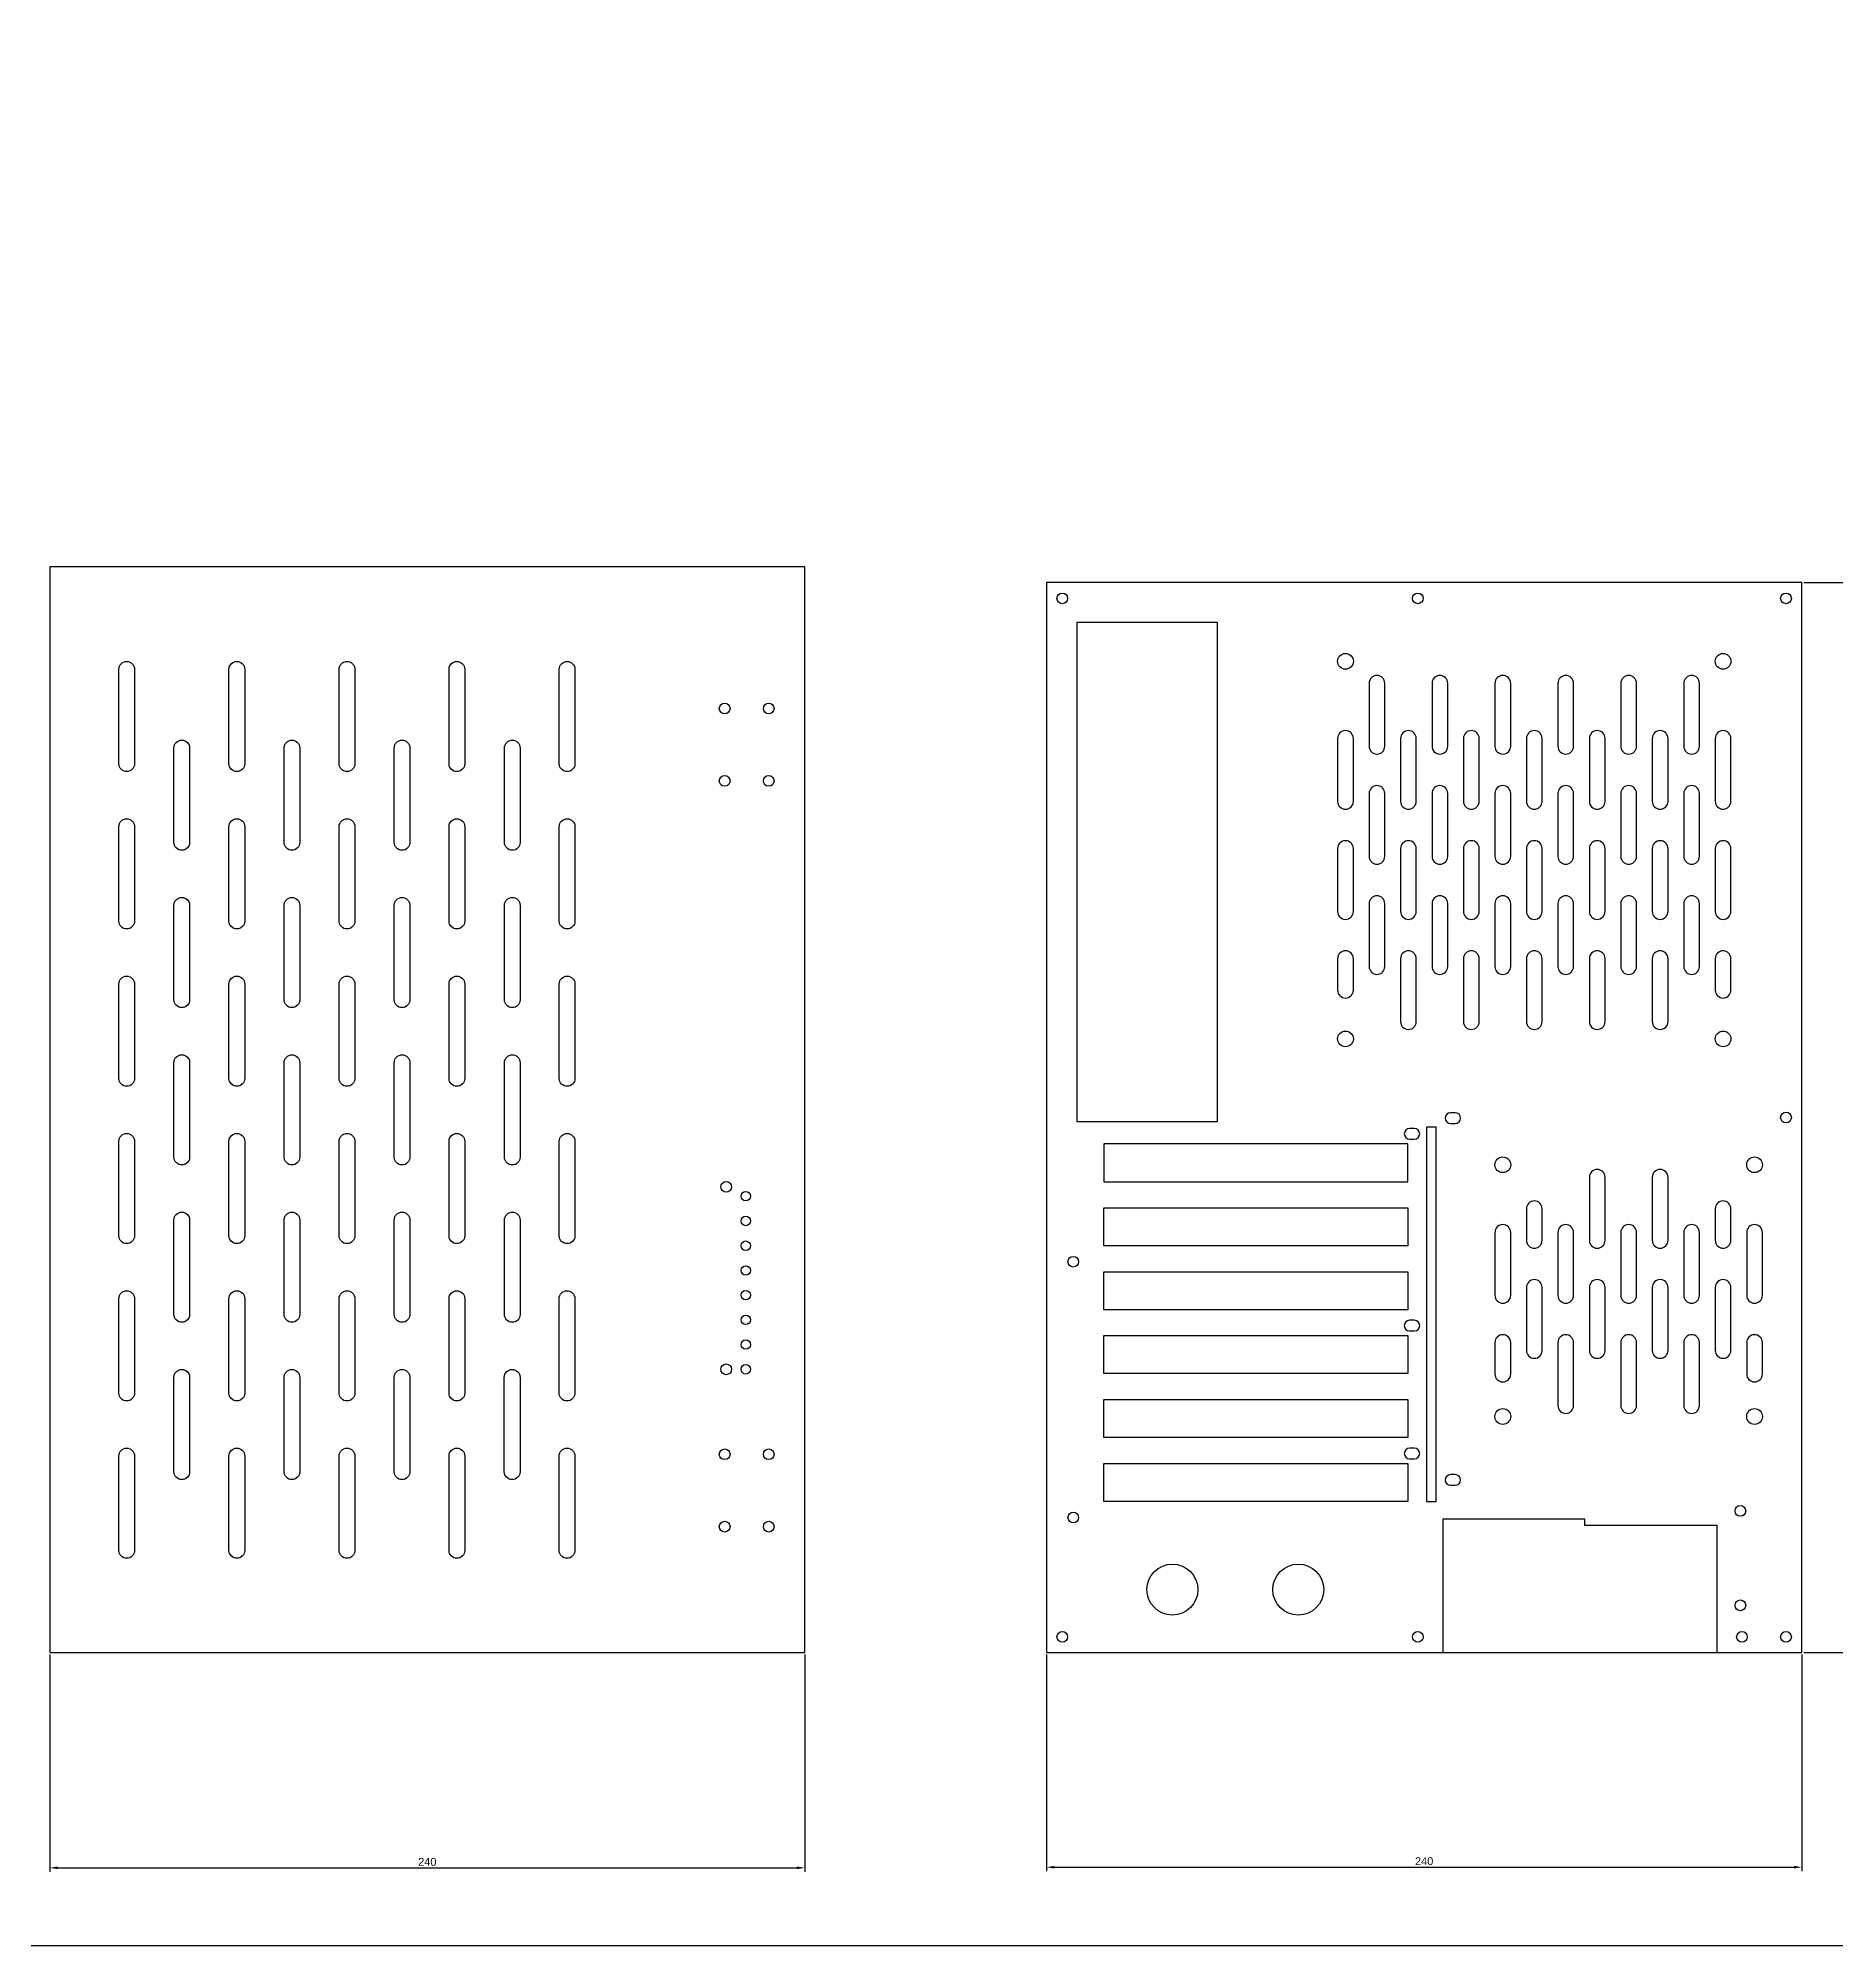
# Model space of a CAD drawing. Header units: millimetres. Extents: x -339 to 3245, y -93 to 1119.
# Drawn here: x 804 to 1376, y -93 to 513 of the extents above; entities that cross this region are included whole.
import ezdxf

# ---------------------------------------------------------------- set-up
doc = ezdxf.new("R2010")
doc.units = ezdxf.units.MM
for name, color, linetype in [('LED指示灯拓展卡', 170, 'Continuous'), ('主板IO', 4, 'Continuous'), ('六面螺母开孔', 212, 'Continuous'), ('扩展卡开孔', 212, 'Continuous')]:
    doc.layers.add(name, color=color, linetype=linetype)
doc.styles.get("Standard").update_dxf_attribs({"font": 'arial.ttf'})
doc.dimstyles.new('ISO-25', dxfattribs={"dimtxt": 2.5, "dimasz": 2.5, "dimexe": 1.25, "dimexo": 0.625, "dimtad": 1, "dimtxsty": 'Standard', "dimcen": 2.5, "dimadec": 0, "dimazin": 0, "dimtfac": 1, "dimtmove": 0, "dimatfit": 3, "dimfxl": 0, "dimarcsym": 0})

# ---------------------------------------------------------------- blocks, each defined once
blk = doc.blocks.new('*D4')
at = {"color": 0, "lineweight": -2, "transparency": 16777216}
for p, q in [((808.09, -0.62), (808.09, -69.68)), ((1048.09, -0.62), (1048.09, -69.68)), ((810.59, -68.43), (1045.59, -68.43))]:
    blk.add_line(p, q, dxfattribs=at)
at = {"color": 0, "transparency": 16777216}
for points in [[(810.59, -68.01), (810.59, -68.85), (808.09, -68.43)], [(1045.59, -68.01), (1045.59, -68.85), (1048.09, -68.43)]]:
    blk.add_solid(points, dxfattribs=at)
at = {"layer": 'Defpoints', "color": 0, "transparency": 16777216}
for p in [(808.09, 0), (1048.09, 0), (1048.09, -68.43)]:
    blk.add_point(p, dxfattribs=at)
at = {"color": 0, "transparency": 16777216, "insert": (928.09, -66.53), "char_height": 2.5, "attachment_point": 5}
blk.add_mtext('240', dxfattribs=at)
blk = doc.blocks.new('*D5')
at = {"color": 0, "lineweight": -2, "transparency": 16777216}
for p, q in [((1124.87, -0.62), (1124.87, -69.47)), ((1364.87, -0.62), (1364.87, -69.47)), ((1127.37, -68.22), (1362.37, -68.22))]:
    blk.add_line(p, q, dxfattribs=at)
at = {"color": 0, "transparency": 16777216}
for points in [[(1127.37, -67.8), (1127.37, -68.64), (1124.87, -68.22)], [(1362.37, -67.8), (1362.37, -68.64), (1364.87, -68.22)]]:
    blk.add_solid(points, dxfattribs=at)
at = {"layer": 'Defpoints', "color": 0, "transparency": 16777216}
for p in [(1124.87, 0), (1364.87, 0), (1364.87, -68.22)]:
    blk.add_point(p, dxfattribs=at)
at = {"color": 0, "transparency": 16777216, "insert": (1244.87, -66.32), "char_height": 2.5, "attachment_point": 5}
blk.add_mtext('240', dxfattribs=at)
blk = doc.blocks.new('*D6')
at = {"color": 0, "lineweight": -2, "transparency": 16777216}
for p, q in [((1365.5, 340), (1529.18, 340)), ((1527.93, 337.5), (1527.93, 2.5)), ((1365.5, 0), (1529.18, 0))]:
    blk.add_line(p, q, dxfattribs=at)
at = {"color": 0, "transparency": 16777216}
for points in [[(1527.52, 337.5), (1528.35, 337.5), (1527.93, 340)], [(1527.52, 2.5), (1528.35, 2.5), (1527.93, 0)]]:
    blk.add_solid(points, dxfattribs=at)
at = {"layer": 'Defpoints', "color": 0, "transparency": 16777216}
for p in [(1364.87, 340), (1364.87, 0), (1527.93, 0)]:
    blk.add_point(p, dxfattribs=at)
at = {"color": 0, "transparency": 16777216, "insert": (1526.03, 170), "char_height": 2.5, "attachment_point": 5, "rotation": 90}
blk.add_mtext('340', dxfattribs=at)
blk = doc.blocks.new('*U14')
blk.add_circle((0, 0), 1.5)
blk = doc.blocks.new('*U15')
at = {"layer": 'LED指示灯拓展卡', "color": 0, "linetype": 'ByBlock', "lineweight": -2, "transparency": 16777216}
for p in [(0, 54.999), (0, 47.142), (0, 39.285), (0, 31.428), (0, 23.571), (0, 15.714), (0, 7.857), (0, 0)]:
    blk.add_blockref('*U14', p, dxfattribs=at)

msp = doc.modelspace()

# ---------------------------------------------------------------- linework, layer by layer
for points in [[(-339.258, 1119.283), (1888.189, 1119.283), (1888.189, -93.216), (-339.258, -93.216)], [(808.086, 0), (1048.086, 0), (1048.086, 345), (808.086, 345)], [(1124.871, 0), (1364.871, 0), (1364.871, 340), (1124.871, 340)], [(1245.671, 47.995), (1248.671, 47.995), (1248.671, 166.995), (1245.671, 166.995)]]:
    msp.add_lwpolyline(points, close=True)
for points in [[(835.064, 312.445), (835.064, 282.445, -1), (830.064, 282.445), (830.064, 312.445, -1)], [(870.064, 312.445), (870.064, 282.445, -1), (865.064, 282.445), (865.064, 312.445, -1)], [(905.064, 312.445), (905.064, 282.445, -1), (900.064, 282.445), (900.064, 312.445, -1)], [(939.983, 312.443), (939.983, 282.443, -1), (934.983, 282.443), (934.983, 312.443, -1)], [(975.009, 312.44), (975.009, 282.44, -1), (970.009, 282.44), (970.009, 312.44, -1)], [(1227.371, 308), (1227.371, 288, 1), (1232.371, 288), (1232.371, 308, 1)], [(1247.371, 308), (1247.371, 288, 1), (1252.371, 288), (1252.371, 308, 1)], [(1267.371, 308), (1267.371, 288, 1), (1272.371, 288), (1272.371, 308, 1)], [(1287.371, 308), (1287.371, 288, 1), (1292.371, 288), (1292.371, 308, 1)], [(1307.371, 308), (1307.371, 288, 1), (1312.371, 288), (1312.371, 308, 1)], [(1327.371, 308), (1327.371, 288, 1), (1332.371, 288), (1332.371, 308, 1)], [(1217.371, 290.5), (1217.371, 270.5, 1), (1222.371, 270.5), (1222.371, 290.5, 1)], [(1237.371, 290.5), (1237.371, 270.5, 1), (1242.371, 270.5), (1242.371, 290.5, 1)], [(1257.371, 290.5), (1257.371, 270.5, 1), (1262.371, 270.5), (1262.371, 290.5, 1)], [(1277.371, 290.5), (1277.371, 270.5, 1), (1282.371, 270.5), (1282.371, 290.5, 1)], [(1297.371, 290.5), (1297.371, 270.5, 1), (1302.371, 270.5), (1302.371, 290.5, 1)], [(1317.371, 290.5), (1317.371, 270.5, 1), (1322.371, 270.5), (1322.371, 290.5, 1)], [(1337.371, 290.5), (1337.371, 270.5, 1), (1342.371, 270.5), (1342.371, 290.5, 1)], [(852.564, 287.445), (852.564, 257.445, -1), (847.564, 257.445), (847.564, 287.445, -1)], [(887.564, 287.445), (887.564, 257.445, -1), (882.564, 257.445), (882.564, 287.445, -1)], [(922.564, 287.445), (922.564, 257.445, -1), (917.564, 257.445), (917.564, 287.445, -1)], [(957.59, 287.441), (957.59, 257.441, -1), (952.59, 257.441), (952.59, 287.441, -1)], [(1227.371, 273), (1227.371, 253, 1), (1232.371, 253), (1232.371, 273, 1)], [(1247.371, 273), (1247.371, 253, 1), (1252.371, 253), (1252.371, 273, 1)], [(1267.371, 273), (1267.371, 253, 1), (1272.371, 253), (1272.371, 273, 1)], [(1287.371, 273), (1287.371, 253, 1), (1292.371, 253), (1292.371, 273, 1)], [(1307.371, 273), (1307.371, 253, 1), (1312.371, 253), (1312.371, 273, 1)], [(1327.371, 273), (1327.371, 253, 1), (1332.371, 253), (1332.371, 273, 1)], [(835.064, 262.445), (835.064, 232.445, -1), (830.064, 232.445), (830.064, 262.445, -1)], [(870.064, 262.445), (870.064, 232.445, -1), (865.064, 232.445), (865.064, 262.445, -1)], [(905.064, 262.445), (905.064, 232.445, -1), (900.064, 232.445), (900.064, 262.445, -1)], [(939.983, 262.443), (939.983, 232.443, -1), (934.983, 232.443), (934.983, 262.443, -1)], [(975.009, 262.44), (975.009, 232.44, -1), (970.009, 232.44), (970.009, 262.44, -1)], [(1217.371, 255.5), (1217.371, 235.5, 1), (1222.371, 235.5), (1222.371, 255.5, 1)], [(1237.371, 255.5), (1237.371, 235.5, 1), (1242.371, 235.5), (1242.371, 255.5, 1)], [(1257.371, 255.5), (1257.371, 235.5, 1), (1262.371, 235.5), (1262.371, 255.5, 1)], [(1277.371, 255.5), (1277.371, 235.5, 1), (1282.371, 235.5), (1282.371, 255.5, 1)], [(1297.371, 255.5), (1297.371, 235.5, 1), (1302.371, 235.5), (1302.371, 255.5, 1)], [(1317.371, 255.5), (1317.371, 235.5, 1), (1322.371, 235.5), (1322.371, 255.5, 1)], [(1337.371, 255.5), (1337.371, 235.5, 1), (1342.371, 235.5), (1342.371, 255.5, 1)], [(852.564, 237.445), (852.564, 207.445, -1), (847.564, 207.445), (847.564, 237.445, -1)], [(887.564, 237.445), (887.564, 207.445, -1), (882.564, 207.445), (882.564, 237.445, -1)], [(922.564, 237.445), (922.564, 207.445, -1), (917.564, 207.445), (917.564, 237.445, -1)], [(957.59, 237.441), (957.59, 207.441, -1), (952.59, 207.441), (952.59, 237.441, -1)], [(1227.371, 238), (1227.371, 218, 1), (1232.371, 218), (1232.371, 238, 1)], [(1247.371, 238), (1247.371, 218, 1), (1252.371, 218), (1252.371, 238, 1)], [(1267.371, 238), (1267.371, 218, 1), (1272.371, 218), (1272.371, 238, 1)], [(1287.371, 238), (1287.371, 218, 1), (1292.371, 218), (1292.371, 238, 1)], [(1307.371, 238), (1307.371, 218, 1), (1312.371, 218), (1312.371, 238, 1)], [(1327.371, 238), (1327.371, 218, 1), (1332.371, 218), (1332.371, 238, 1)], [(1217.371, 210.5, 1), (1222.371, 210.5), (1222.371, 220.5, 1), (1217.371, 220.5)], [(1237.371, 220.5), (1237.371, 200.5, 1), (1242.371, 200.5), (1242.371, 220.5, 1)], [(1257.371, 220.5), (1257.371, 200.5, 1), (1262.371, 200.5), (1262.371, 220.5, 1)], [(1277.371, 220.5), (1277.371, 200.5, 1), (1282.371, 200.5), (1282.371, 220.5, 1)], [(1297.371, 220.5), (1297.371, 200.5, 1), (1302.371, 200.5), (1302.371, 220.5, 1)], [(1317.371, 220.5), (1317.371, 200.5, 1), (1322.371, 200.5), (1322.371, 220.5, 1)], [(1337.371, 210.5, 1), (1342.371, 210.5), (1342.371, 220.5, 1), (1337.371, 220.5)], [(835.064, 212.445), (835.064, 182.445, -1), (830.064, 182.445), (830.064, 212.445, -1)], [(870.064, 212.445), (870.064, 182.445, -1), (865.064, 182.445), (865.064, 212.445, -1)], [(905.064, 212.445), (905.064, 182.445, -1), (900.064, 182.445), (900.064, 212.445, -1)], [(939.983, 212.443), (939.983, 182.443, -1), (934.983, 182.443), (934.983, 212.443, -1)], [(975.009, 212.44), (975.009, 182.44, -1), (970.009, 182.44), (970.009, 212.44, -1)], [(852.564, 187.445), (852.564, 157.445, -1), (847.564, 157.445), (847.564, 187.445, -1)], [(887.564, 187.445), (887.564, 157.445, -1), (882.564, 157.445), (882.564, 187.445, -1)], [(922.564, 187.445), (922.564, 157.445, -1), (917.564, 157.445), (917.564, 187.445, -1)], [(957.59, 187.441), (957.59, 157.441, -1), (952.59, 157.441), (952.59, 187.441, -1)], [(1254.751, 171.54), (1253.251, 171.54, 1), (1253.251, 168.14), (1254.751, 168.14, 1)], [(835.064, 162.445), (835.064, 132.445, -1), (830.064, 132.445), (830.064, 162.445, -1)], [(870.064, 162.445), (870.064, 132.445, -1), (865.064, 132.445), (865.064, 162.445, -1)], [(905.064, 162.445), (905.064, 132.445, -1), (900.064, 132.445), (900.064, 162.445, -1)], [(939.983, 162.443), (939.983, 132.443, -1), (934.983, 132.443), (934.983, 162.443, -1)], [(975.009, 162.44), (975.009, 132.44, -1), (970.009, 132.44), (970.009, 162.44, -1)], [(1241.751, 166.54), (1240.251, 166.54, 1), (1240.251, 163.14), (1241.751, 163.14, 1)], [(1297.371, 151), (1297.371, 131, 1), (1302.371, 131), (1302.371, 151, 1)], [(1317.371, 151), (1317.371, 131, 1), (1322.371, 131), (1322.371, 151, 1)], [(852.564, 137.445), (852.564, 107.445, -1), (847.564, 107.445), (847.564, 137.445, -1)], [(887.564, 137.445), (887.564, 107.445, -1), (882.564, 107.445), (882.564, 137.445, -1)], [(922.564, 137.445), (922.564, 107.445, -1), (917.564, 107.445), (917.564, 137.445, -1)], [(957.59, 137.441), (957.59, 107.441, -1), (952.59, 107.441), (952.59, 137.441, -1)], [(1277.371, 131, 1), (1282.371, 131), (1282.371, 141, 1), (1277.371, 141)], [(1337.371, 131, 1), (1342.371, 131), (1342.371, 141, 1), (1337.371, 141)], [(1267.371, 133.5), (1267.371, 113.5, 1), (1272.371, 113.5), (1272.371, 133.5, 1)], [(1287.371, 133.5), (1287.371, 113.5, 1), (1292.371, 113.5), (1292.371, 133.5, 1)], [(1307.371, 133.5), (1307.371, 113.5, 1), (1312.371, 113.5), (1312.371, 133.5, 1)], [(1327.371, 133.5), (1327.371, 113.5, 1), (1332.371, 113.5), (1332.371, 133.5, 1)], [(1347.371, 133.5), (1347.371, 113.5, 1), (1352.371, 113.5), (1352.371, 133.5, 1)], [(1277.371, 116), (1277.371, 96, 1), (1282.371, 96), (1282.371, 116, 1)], [(1297.371, 116), (1297.371, 96, 1), (1302.371, 96), (1302.371, 116, 1)], [(1317.371, 116), (1317.371, 96, 1), (1322.371, 96), (1322.371, 116, 1)], [(1337.371, 116), (1337.371, 96, 1), (1342.371, 96), (1342.371, 116, 1)], [(835.064, 112.445), (835.064, 82.445, -1), (830.064, 82.445), (830.064, 112.445, -1)], [(870.064, 112.445), (870.064, 82.445, -1), (865.064, 82.445), (865.064, 112.445, -1)], [(905.064, 112.445), (905.064, 82.445, -1), (900.064, 82.445), (900.064, 112.445, -1)], [(939.983, 112.443), (939.983, 82.443, -1), (934.983, 82.443), (934.983, 112.443, -1)], [(974.983, 112.443), (974.983, 82.443, -1), (969.983, 82.443), (969.983, 112.443, -1)], [(1241.751, 105.58), (1240.251, 105.58, 1), (1240.251, 102.18), (1241.751, 102.18, 1)], [(1267.371, 88.5, 1), (1272.371, 88.5), (1272.371, 98.5, 1), (1267.371, 98.5)], [(1287.371, 98.5), (1287.371, 78.5, 1), (1292.371, 78.5), (1292.371, 98.5, 1)], [(1307.371, 98.5), (1307.371, 78.5, 1), (1312.371, 78.5), (1312.371, 98.5, 1)], [(1327.371, 98.5), (1327.371, 78.5, 1), (1332.371, 78.5), (1332.371, 98.5, 1)], [(1347.371, 88.5, 1), (1352.371, 88.5), (1352.371, 98.5, 1), (1347.371, 98.5)], [(852.564, 87.445), (852.564, 57.445, -1), (847.564, 57.445), (847.564, 87.445, -1)], [(887.564, 87.445), (887.564, 57.445, -1), (882.564, 57.445), (882.564, 87.445, -1)], [(922.564, 87.445), (922.564, 57.445, -1), (917.564, 57.445), (917.564, 87.445, -1)], [(957.564, 87.445), (957.564, 57.445, -1), (952.564, 57.445), (952.564, 87.445, -1)], [(835.064, 62.445), (835.064, 32.445, -1), (830.064, 32.445), (830.064, 62.445, -1)], [(870.064, 62.445), (870.064, 32.445, -1), (865.064, 32.445), (865.064, 62.445, -1)], [(905.064, 62.445), (905.064, 32.445, -1), (900.064, 32.445), (900.064, 62.445, -1)], [(939.983, 62.443), (939.983, 32.443, -1), (934.983, 32.443), (934.983, 62.443, -1)], [(974.983, 62.443), (974.983, 32.443, -1), (969.983, 32.443), (969.983, 62.443, -1)], [(1241.751, 64.94), (1240.251, 64.94, 1), (1240.251, 61.54), (1241.751, 61.54, 1)], [(1254.751, 56.54), (1253.251, 56.54, 1), (1253.251, 53.14), (1254.751, 53.14, 1)]]:
    msp.add_lwpolyline(points, format="xyb", close=True)
msp.add_lwpolyline([(1250.871, 0), (1250.871, 42.5), (1295.871, 42.5), (1295.871, 40.5), (1337.871, 40.5), (1337.871, 0)])
for centre, radius in [((1219.871, 315), 2.5), ((1339.871, 315), 2.5), ((1219.871, 195), 2.5), ((1339.871, 195), 2.5), ((1269.871, 155), 2.5), ((1349.871, 155), 2.5), ((1133.371, 124.2), 1.7), ((1269.871, 75), 2.5), ((1349.871, 75), 2.5), ((1133.371, 42.92), 1.7), ((1164.871, 20), 8.1), ((1204.871, 20), 8.1)]:
    msp.add_circle(centre, radius)
at = {"layer": 'LED指示灯拓展卡'}
for centre in [(1023.086, 148), (1023.086, 90)]:
    msp.add_circle(centre, 1.7, dxfattribs=at)
at = {"layer": '主板IO'}
msp.add_lwpolyline([(1134.631, 168.69), (1134.631, 327.44), (1179.081, 327.44), (1179.081, 168.69)], close=True, dxfattribs=at)
at = {"layer": '六面螺母开孔'}
for centre in [(1129.871, 335), (1242.871, 335), (1359.871, 335), (1022.586, 300), (1036.586, 300), (1022.586, 277), (1036.586, 277), (1359.871, 170), (1022.586, 63), (1036.586, 63), (1345.371, 45), (1022.586, 40), (1036.586, 40), (1345.371, 15), (1129.871, 5), (1242.871, 5), (1345.871, 5), (1359.871, 5)]:
    msp.add_circle(centre, 1.7, dxfattribs=at)
at = {"layer": '扩展卡开孔'}
for points in [[(1239.671, 149.595), (1239.671, 161.665), (1143.061, 161.665), (1143.061, 149.595)], [(1143.061, 129.275), (1143.061, 141.345), (1239.671, 141.345), (1239.671, 129.275)], [(1143.061, 108.955), (1143.061, 121.025), (1239.671, 121.025), (1239.671, 108.955)], [(1143.061, 88.635), (1143.061, 100.705), (1239.671, 100.705), (1239.671, 88.635)], [(1143.061, 68.315), (1143.061, 80.385), (1239.671, 80.385), (1239.671, 68.315)], [(1143.061, 47.995), (1143.061, 60.065), (1239.671, 60.065), (1239.671, 47.995)]]:
    msp.add_lwpolyline(points, close=True, dxfattribs=at)

# ---------------------------------------------------------------- block references
at = {"layer": 'LED指示灯拓展卡'}
msp.add_blockref('*U15', (1029.286, 90), dxfattribs=at)

# ---------------------------------------------------------------- dimensions: what is measured, and where the dimension line sits
dim = msp.add_linear_dim(base=(1527.934, 0), p1=(1364.871, 340), p2=(1364.871, 0), angle=90, dimstyle='ISO-25', override={"dimfxl": 1.25})
dim.commit()
dim.dimension.update_dxf_attribs({"geometry": '*D6', "text_midpoint": (1526.032, 170)})
for base, p1, p2, picture, middle in [((1048.086, -68.428), (808.086, 0), (1048.086, 0), '*D4', (928.086, -66.527)), ((1364.871, -68.22), (1124.871, 0), (1364.871, 0), '*D5', (1244.871, -66.319))]:
    dim = msp.add_linear_dim(base=base, p1=p1, p2=p2, dimstyle='ISO-25', override={"dimfxl": 1.25})
    dim.commit()
    dim.dimension.update_dxf_attribs({"geometry": picture, "text_midpoint": middle})

doc.saveas('drawing.dxf')
